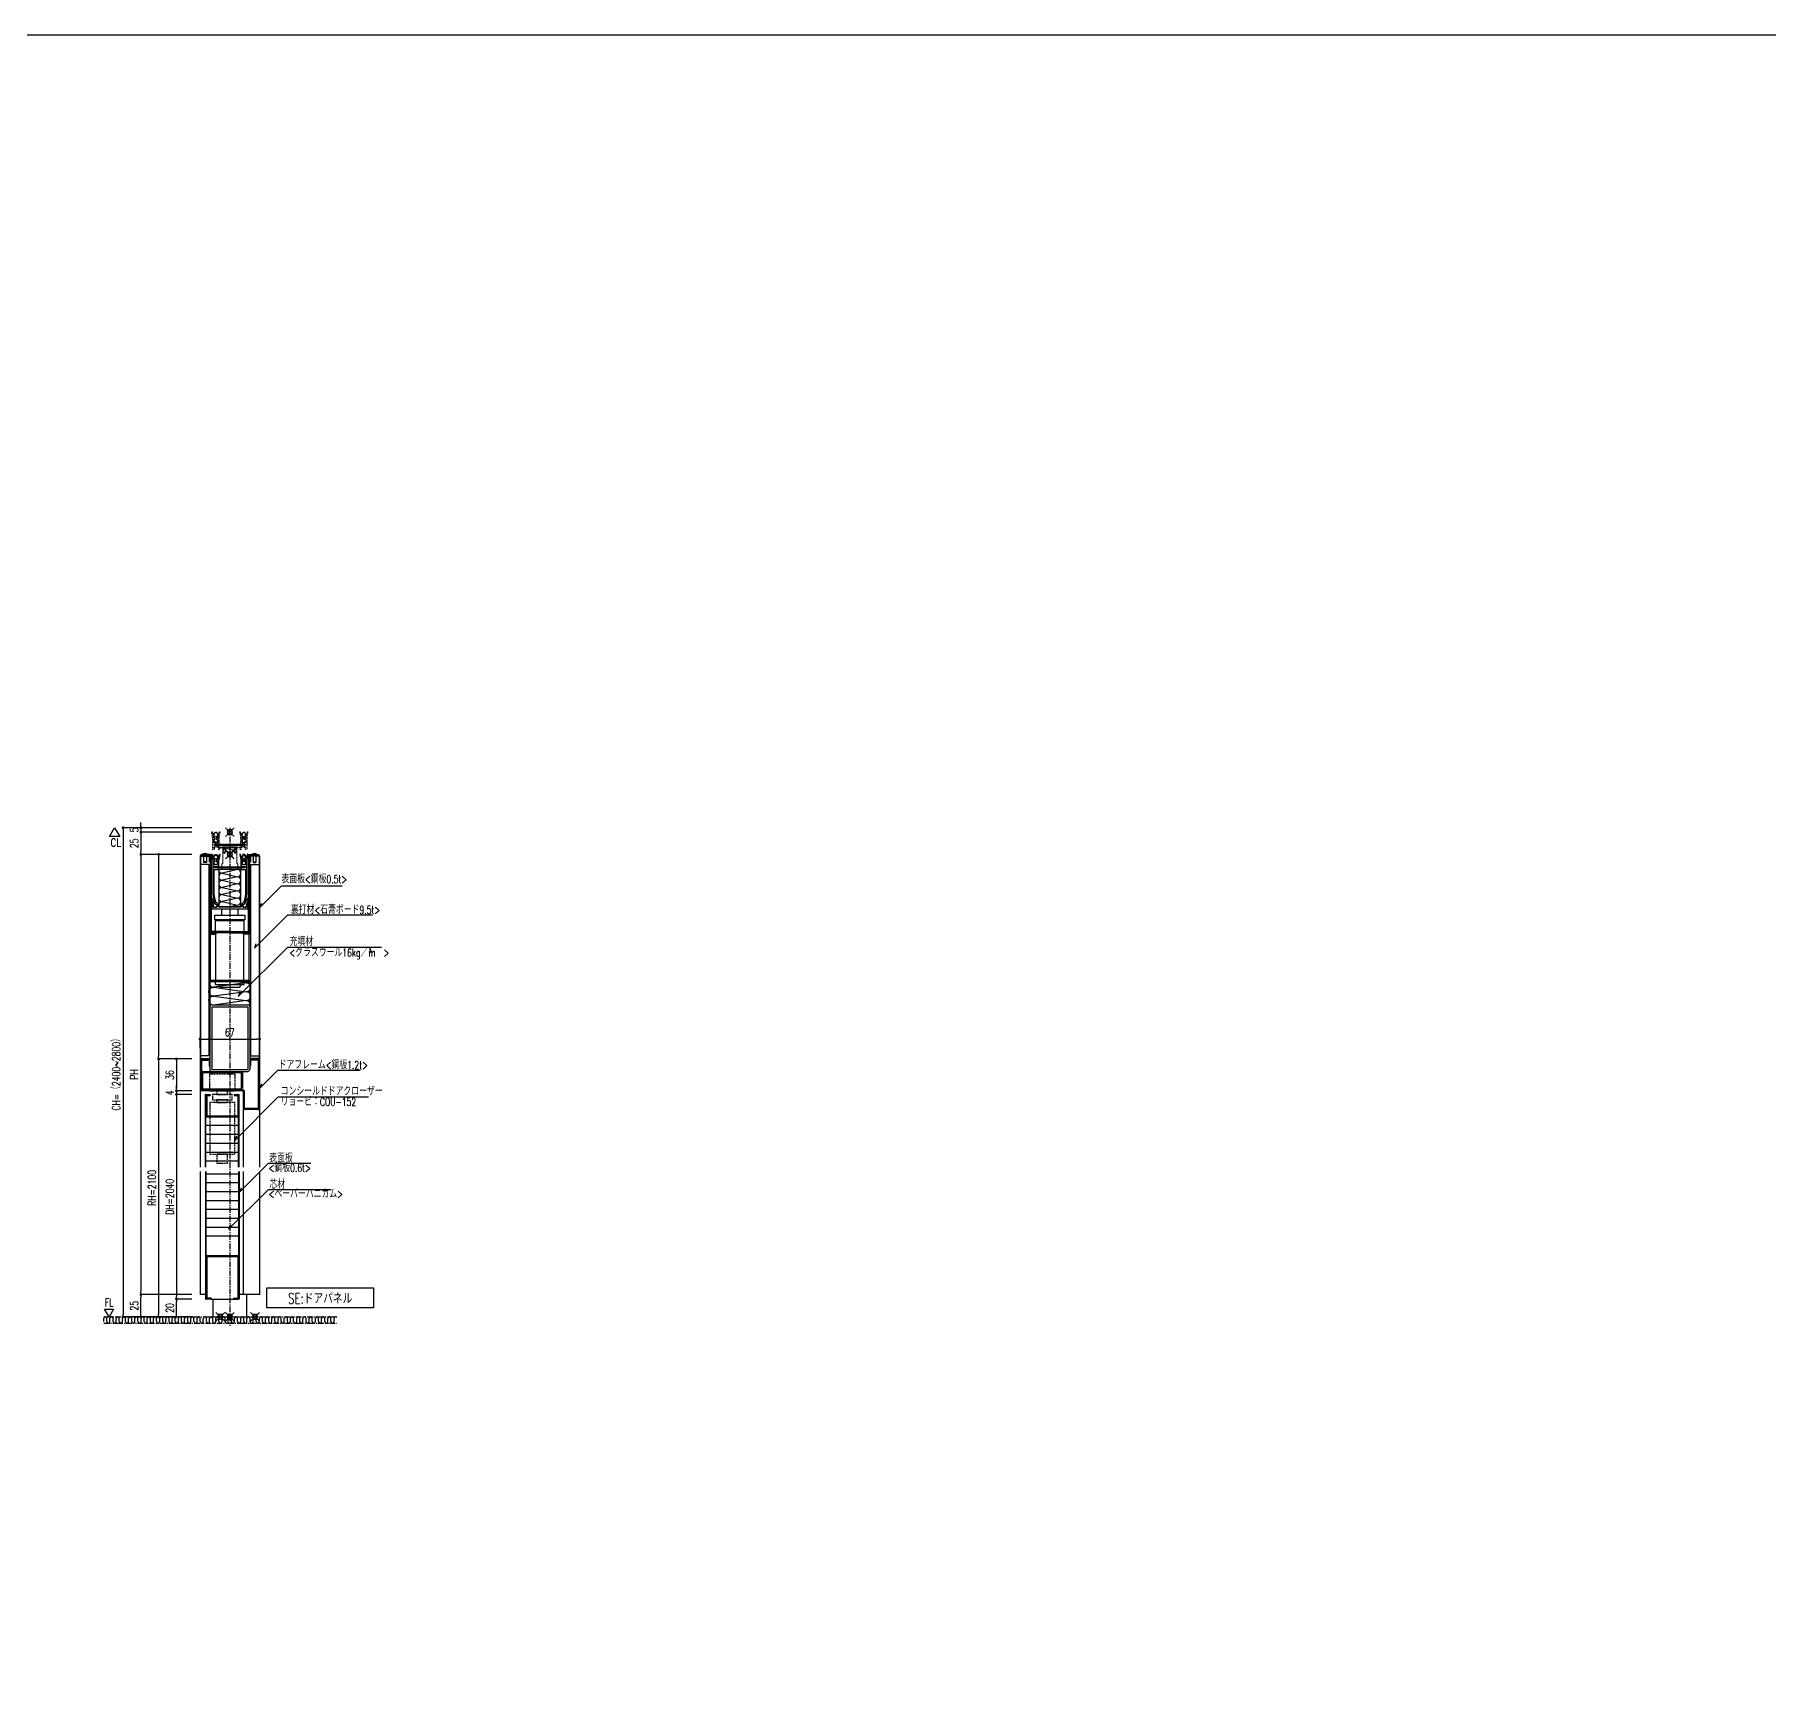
# Model space of a CAD drawing. Extents: x -275225 to 47266, y -41063 to 95295.
# Drawn here: x -214247 to -212297, y -17096 to -15252 of the extents above; entities that cross this region are included whole.
import ezdxf
from ezdxf.enums import TextEntityAlignment as Align

# ---------------------------------------------------------------- set-up
doc = ezdxf.new("R2010")
doc.units = 0
doc.header["$LTSCALE"] = 0.2
doc.header["$PDMODE"] = 99
doc.header["$PDSIZE"] = 5
for name, pattern in [('CENTER', [50.8, 31.75, -6.35, 6.35, -6.35]), ('HIDDEN', [9.525, 6.35, -3.175]), ('PHANTOM', [63.5, 31.75, -6.35, 6.35, -6.35, 6.35, -6.35])]:
    doc.linetypes.add(name, pattern=pattern)
for name, color, linetype in [('_P16_製品寸法', 9, 'Continuous'), ('_P18_製品寸法', 9, 'Continuous'), ('_別途', 6, 'PHANTOM'), ('_基準', 1, 'CENTER'), ('_文字', 3, 'Continuous'), ('_製品', 4, 'Continuous'), ('_製品寸法', 9, 'Continuous')]:
    doc.layers.add(name, color=color, linetype=linetype)
doc.layers.add('_ポイント', color=1, linetype='Continuous', plot=False)
doc.styles.add('OKAMURA', font='SIMPLEX.shx', dxfattribs={"width": 0.7, "bigfont": 'BIGFONT.shx'})
doc.dimstyles.new('OKAMURA-003', dxfattribs={"dimscale": 3, "dimtxt": 3, "dimasz": 1, "dimexe": 0, "dimexo": 3, "dimgap": 1, "dimtad": 1, "dimdec": 3, "dimdsep": 46, "dimtxsty": 'OKAMURA', "dimblk1": 'DOT', "dimblk2": 'DOT', "dimsah": 1, "dimcen": 0, "dimclrd": 9, "dimclre": 9, "dimclrt": 3, "dimadec": 0, "dimazin": 0, "dimtfac": 1, "dimtdec": 3, "dimtix": 1, "dimtmove": 2, "dimatfit": 3, "dimldrblk": 'NONE', "dimfxl": 0, "dimtolj": 1, "dimarcsym": 0})

# ---------------------------------------------------------------- blocks, each defined once
blk = doc.blocks.new('コンシールドＤＣ')
at = {"layer": '_製品', "color": 0, "linetype": 'ByBlock'}
for points in [[(-23, 0), (6, 0), (6, 19), (-23, 19)], [(-14.5, -4), (-2.5, -4), (-2.5, 0), (-14.5, 0)], [(-22.5, -71.2), (5.5, -71.2), (5.5, -13), (-22.5, -13)], [(-19.5, -10), (2.5, -10), (2.5, -4), (-19.5, -4)], [(-14.5, -13), (-2.5, -13), (-2.5, -10), (-14.5, -10)], [(-14.5, -81.2), (-2.5, -81.2), (-2.5, -71.2), (-14.5, -71.2)]]:
    blk.add_lwpolyline(points, close=True, dxfattribs=at)
blk = doc.blocks.new('A$C444338B9')
at = {"linetype": 'ByBlock'}
h = blk.add_hatch(dxfattribs=at)
h.set_pattern_fill('ANSI31', color=0, scale=0.1, style=0)
h.set_pattern_definition([(45, (-2932.2042, -2199.09873), (-0.224506403, 0.224506403), [])])
h.paths.add_polyline_path([(38.5, 47.2), (5.5, 47.2), (5.5, 46), (38.5, 46)])
at = {"color": 0, "linetype": 'ByBlock'}
for p, q in [((5.5, 47.2), (38.5, 47.2)), ((5.5, 47.2), (5.5, 46)), ((38.5, 46), (5.5, 46)), ((38.5, 47.2), (38.5, 46))]:
    blk.add_line(p, q, dxfattribs=at)
for points in [[(9.8, 55.1), (7.2, 55.1), (7.2, 52.8), (8.3, 52.8), (8.3, 49.8), (4.3, 49.8), (4.3, 52.8), (5.3, 52.8), (5.3, 55.1), (2.8, 55.1), (1.7, 61, -1.028191), (2.2, 61.2), (3.7, 56.8), (4, 56.8), (4, 58.8, -1), (8.5, 58.8), (8.5, 56.8), (8.9, 56.8), (10.4, 61.2, -1.028191), (10.9, 61), (9.8, 55.1)], [(34.3, 55.1), (36.9, 55.1), (36.9, 52.8), (35.8, 52.8), (35.8, 49.8), (39.8, 49.8), (39.8, 52.8), (38.8, 52.8), (38.8, 55.1), (41.3, 55.1), (42.4, 61, 1.028191), (41.9, 61.2), (40.4, 56.8), (40.1, 56.8), (40.1, 58.8, 1), (35.6, 58.8), (35.6, 56.8), (35.2, 56.8), (33.7, 61.2, 1.028191), (33.2, 61), (34.3, 55.1)], [(38.8, 5.7), (43, 13, -1), (44.1, 12.5), (40.6, 4.8, 0.228903), (40.6, 4.4, -3.021122), (38.5, 5.5, 0.228787), (38.8, 5.7)]]:
    blk.add_lwpolyline(points, format="xyb", dxfattribs=at)
for points in [[(8, 56.3), (4.5, 56.3), (4.5, 58.8, -1), (8, 58.8)], [(39.6, 56.3), (39.6, 58.8, 1), (36.1, 58.8), (36.1, 56.3)], [(39.6, 49.4), (36, 49.4, -0.414214), (35.7, 49.7), (35.7, 52.8, -0.414214), (36, 53.1), (36.4, 53.1, 0.414214), (36.7, 53.4), (36.7, 54.7, 0.414214), (36.4, 55), (34.6, 55, 0.414214), (34.3, 54.7), (34.3, 47.8, 0.414214), (34.6, 47.5), (38.9, 47.5, -0.414214), (39.4, 47), (39.4, 46.3, -0.414214), (39.1, 46), (35.1, 46, 0.414214), (34.8, 45.7), (34.8, 44.4, 0.414214), (35.1, 44.1), (39.3, 44.1, -0.414214), (39.8, 43.6), (39.8, 17.2), (39.3, 13.9), (37.7, 7.3, 0.324802), (35.3, 4), (35.3, 2.3, -0.414214), (35, 2), (22, 2), (9.1, 2, -0.414221), (8.8, 2.3), (8.8, 4, 0.324803), (6.4, 7.3), (4.8, 13.9), (4.3, 17.2), (4.3, 43.6, -0.414142), (4.8, 44.1), (9, 44.1, 0.414214), (9.3, 44.4), (9.3, 45.7, 0.414214), (9, 46), (5, 46, -0.414214), (4.7, 46.3), (4.7, 47, -0.414214), (5.2, 47.5), (9.5, 47.5, 0.414197), (9.8, 47.8), (9.8, 54.7, 0.414214), (9.5, 55), (7.7, 55, 0.414214), (7.4, 54.7), (7.4, 53.4, 0.414214), (7.7, 53.1), (8.1, 53.1, -0.414214), (8.4, 52.8), (8.4, 49.7, -0.414214), (8.1, 49.4), (4.5, 49.4, -0.414214), (4.2, 49.7), (4.2, 52.8, -0.414214), (4.5, 53.1), (4.9, 53.1, 0.414214), (5.2, 53.4), (5.2, 54.7, 0.414214), (4.9, 55), (3.1, 55, 0.414214), (2.8, 54.7), (2.8, 16.9), (3.3, 13.7), (5, 6.5), (5.3, 6, -0.411152), (7.3, 4), (7.3, 2.5, -0.414214), (6.3, 1.5), (4.3, 1.5, -0.414214), (3.3, 2.5), (3.3, 4.5, 1), (1.8, 4.5), (1.8, 0.3, 0.414221), (2.1, 0), (22, 0), (42, 0, 0.414214), (42.3, 0.3), (42.3, 4.5, 1), (40.8, 4.5), (40.8, 2.5, -0.414214), (39.8, 1.5), (37.8, 1.5, -0.414214), (36.8, 2.5), (36.8, 4, -0.411152), (38.8, 6), (39.1, 6.5), (40.8, 13.7), (41.3, 16.9), (41.3, 54.7, 0.414214), (41, 55), (39.2, 55, 0.414214), (38.9, 54.7), (38.9, 53.4, 0.414214), (39.2, 53.1), (39.6, 53.1, -0.414214), (39.9, 52.8), (39.9, 49.7, -0.414214)], [(5.6, 5.5, -3.021134), (3.5, 4.4, 0.228914), (3.5, 4.8), (0, 12.5, -1), (1.1, 13), (5.3, 5.7, 0.228744)]]:
    blk.add_lwpolyline(points, format="xyb", close=True, dxfattribs=at)
for points in [[(5.3, 55.1), (5.3, 52.8)], [(38.8, 55.1), (38.8, 52.8)]]:
    blk.add_lwpolyline(points, dxfattribs=at)
at = {"layer": '_製品', "color": 6, "linetype": 'ByBlock'}
for p, q in [((30.5, 44), (13.5, 40)), ((13.5, 40), (30.5, 36)), ((30.5, 36), (13.5, 32)), ((13.5, 32), (30.5, 28)), ((30.5, 28), (13.5, 24)), ((13.5, 24), (30.5, 20)), ((30.5, 20), (13.5, 16)), ((13.5, 16), (30.5, 12)), ((30.5, 12), (13.5, 8)), ((13.5, 8), (30.5, 4)), ((30.5, 4), (22, 2))]:
    blk.add_line(p, q, dxfattribs=at)
at = {"layer": '_製品', "color": 0, "linetype": 'ByBlock'}
blk.add_lwpolyline([(9.5, 2), (34.5, 2), (34.5, 44), (9.5, 44)], close=True, dxfattribs=at)
at = {"layer": '_製品', "color": 6, "linetype": 'ByBlock'}
for centre, start, end in [((13.5, 44), 180, 270), ((13.5, 36), 90, 270), ((30.5, 40), 270, 90), ((13.5, 28), 90, 270), ((13.5, 20), 90, 270), ((30.5, 32), 270, 90), ((30.5, 24), 270, 90), ((30.5, 16), 270, 90), ((13.5, 12), 90, 270), ((13.5, 4), 90, 210), ((30.5, 8), 270, 90)]:
    blk.add_arc(centre, 4, start, end, dxfattribs=at)
blk = doc.blocks.new('P16FILE')
at = {"layer": '_製品', "linetype": 'HIDDEN'}
h = blk.add_hatch(dxfattribs=at)
h.set_pattern_fill('ANSI31', color=6, scale=0.1, angle=180, style=0)
h.set_pattern_definition([(225, (2954.2516, 2260.17284), (0.224506403, -0.224506403), [])])
h.paths.add_polyline_path([(-16.5, 13.8), (16.5, 13.8), (16.5, 15), (-16.5, 15)])
at = {"layer": '_製品', "color": 6, "linetype": 'HIDDEN'}
for p, q in [((-8.5, 17.1), (3.9, 20)), ((-16.5, 13.8), (-16.5, 15)), ((-16.5, 15), (16.5, 15)), ((16.5, 13.8), (-16.5, 13.8)), ((16.5, 13.8), (16.5, 15))]:
    blk.add_line(p, q, dxfattribs=at)
for points in [[(-19.2, 20), (-19.2, 6.4, 0.414214), (-18.9, 6.1), (-17.1, 6.1, 0.414214), (-16.8, 6.4), (-16.8, 7.7, 0.414214), (-17.1, 8), (-17.5, 8, -0.414214), (-17.8, 8.3), (-17.8, 11.4, -0.414214), (-17.5, 11.7), (-13.9, 11.7, -0.414214), (-13.6, 11.4), (-13.6, 8.3, -0.414214), (-13.9, 8), (-14.3, 8, 0.414214), (-14.6, 7.7), (-14.6, 6.4, 0.414214), (-14.3, 6.1), (-12.5, 6.1, 0.414214), (-12.2, 6.4), (-12.2, 13.2, 0.414214), (-12.5, 13.5), (-16.8, 13.5, -0.414214), (-17.3, 14), (-17.3, 14.7, -0.414214), (-17, 15), (-13, 15, 0.414214), (-12.7, 15.3), (-12.7, 16.6, 0.414214), (-13, 16.9), (-17.2, 16.9, -0.414214), (-17.7, 17.4), (-17.7, 20)], [(17.8, 20), (17.8, 17.4, -0.414142), (17.3, 16.9), (13.1, 16.9, 0.414214), (12.8, 16.6), (12.8, 15.3, 0.414214), (13.1, 15), (17.1, 15, -0.414214), (17.4, 14.7), (17.4, 14, -0.414214), (16.9, 13.5), (12.6, 13.5, 0.414197), (12.3, 13.2), (12.3, 6.4, 0.414214), (12.6, 6.1), (14.4, 6.1, 0.414214), (14.7, 6.4), (14.7, 7.7, 0.414214), (14.4, 8), (14, 8, -0.414214), (13.7, 8.3), (13.7, 11.4, -0.414214), (14, 11.7), (17.6, 11.7, -0.414214), (17.9, 11.4), (17.9, 8.3, -0.414214), (17.6, 8), (17.2, 8, 0.414214), (16.9, 7.7), (16.9, 6.4, 0.414214), (17.2, 6.1), (19, 6.1, 0.414214), (19.3, 6.4), (19.3, 20)], [(-12.3, 6), (-14.8, 6), (-14.8, 8.3), (-13.8, 8.3), (-13.8, 11.3), (-17.8, 11.3), (-17.8, 8.3), (-16.7, 8.3), (-16.7, 6), (-19.3, 6), (-20.3, 0, 1.028191), (-19.8, -0.1), (-18.3, 4.3), (-18, 4.3), (-18, 2.2, 1), (-13.5, 2.2), (-13.5, 4.3), (-13.2, 4.3), (-11.7, -0.1, 1.028191), (-11.2, 0), (-12.3, 6)], [(12.3, 6), (14.8, 6), (14.8, 8.3), (13.8, 8.3), (13.8, 11.3), (17.8, 11.3), (17.8, 8.3), (16.7, 8.3), (16.7, 6), (19.3, 6), (20.3, 0, -1.028191), (19.8, -0.1), (18.3, 4.3), (18, 4.3), (18, 2.2, -1), (13.5, 2.2), (13.5, 4.3), (13.2, 4.3), (11.7, -0.1, -1.028191), (11.2, 0), (12.3, 6)]]:
    blk.add_lwpolyline(points, format="xyb", dxfattribs=at)
for points in [[(-12.5, 20), (-12.5, 17.1), (12.5, 17.1), (12.5, 20)], [(-16.7, 6), (-16.7, 8.3)], [(16.7, 6), (16.7, 8.3)]]:
    blk.add_lwpolyline(points, dxfattribs=at)
for points in [[(-17.5, 4.8), (-17.5, 2.2, 1), (-14, 2.2), (-14, 4.8)], [(14, 4.8), (17.5, 4.8), (17.5, 2.2, -1), (14, 2.2)]]:
    blk.add_lwpolyline(points, format="xyb", close=True, dxfattribs=at)
for centre, start, end in [((-8.5, 21.1), 195.5758, 270), ((8.5, 17.1), 0, 47.0113)]:
    blk.add_arc(centre, 4, start, end, dxfattribs=at)
for p in [(0, 25), (0, 0), (0, 0)]:
    blk.add_point(p, dxfattribs=at)
blk = doc.blocks.new('SE_0.5')
at = {"color": 0, "linetype": 'ByBlock', "lineweight": 15}
for p, q in [((-8, 528), (8, 528)), ((-8, 510), (-8, 528)), ((8, 510), (8, 528)), ((-9, 509), (-8, 510)), ((-9, 506.2), (-9, 509)), ((8, 510), (9, 509)), ((9, 509), (9, 506.2)), ((-9, 502.9), (-9, 505)), ((9, 505), (9, 502.9))]:
    blk.add_line(p, q, dxfattribs=at)
at = {"color": 0, "linetype": 'ByBlock'}
for p, q in [((-33.5, 518.2), (-33.5, 290.6)), ((-23.1, 518.8), (-32.9, 518.8)), ((-32.9, 518.2), (-32.9, 290.6)), ((-32.9, 518.2), (-23.1, 518.2)), ((-23.4, 508.8), (-32.9, 508.8)), ((-22, 520), (-32.3, 520)), ((-32.3, 520), (-32.3, 518.8)), ((-32.3, 518.8), (-22, 518.8)), ((-29.4, 520), (-29.4, 511)), ((-26.2, 511.5), (-29.4, 511.5)), ((-26.2, 511), (-29.4, 511)), ((-26.2, 520), (-26.2, 511)), ((-23.4, 508.8), (-23.4, 293.6)), ((-23.1, 518.2), (-23.1, 511.8)), ((-22.5, 511.8), (-23.1, 511.8)), ((-22.5, 511.8), (-22.5, 518.2)), ((-22, 518.8), (-22, 433.2)), ((-20.8, 518.8), (-20.8, 433.2)), ((20.8, 518.8), (20.8, 433.2)), ((22, 520), (32.3, 520)), ((22, 518.8), (22, 433.2)), ((32.3, 518.8), (22, 518.8)), ((22.5, 511.8), (22.5, 518.2)), ((22.5, 511.8), (23.1, 511.8)), ((23.1, 518.8), (32.9, 518.8)), ((23.1, 518.2), (23.1, 511.8)), ((32.9, 518.2), (23.1, 518.2)), ((23.4, 508.8), (23.4, 293.6)), ((23.4, 508.8), (32.9, 508.8)), ((26.2, 520), (26.2, 511)), ((26.2, 511.5), (29.4, 511.5)), ((26.2, 511), (29.4, 511)), ((29.4, 520), (29.4, 511)), ((32.3, 520), (32.3, 518.8)), ((32.9, 518.2), (32.9, 290.6)), ((33.5, 518.2), (33.5, 290.6)), ((-9, 451.6), (-9, 458.9)), ((9, 458.9), (9, 451.6)), ((-23.5, 430.4), (-23.5, 378.6)), ((-21.9, 432), (-15.5, 432)), ((-21.9, 430.4), (-21.9, 378.6)), ((-21.9, 430.4), (-15.5, 430.4)), ((0, 433.2), (-20.8, 433.2)), ((0, 432), (-20.8, 432)), ((-19.8, 433.2), (-19.8, 432)), ((-16.2, 433.2), (-16.2, 432)), ((-15.5, 430.4), (-15.5, 432)), ((-14.8, 446.6), (-14.8, 445.6)), ((-1.9, 446.6), (-1.9, 445.6)), ((0, 433.2), (20.8, 433.2)), ((0, 432), (20.8, 432)), ((1.9, 446.6), (1.9, 445.6)), ((14.7, 446.6), (14.7, 445.6)), ((21.9, 432), (15.5, 432)), ((15.5, 430.4), (15.5, 432)), ((21.9, 430.4), (15.5, 430.4)), ((16.2, 433.2), (16.2, 432)), ((19.8, 433.2), (19.8, 432)), ((21.9, 378.6), (21.9, 430.4)), ((23.5, 378.6), (23.5, 430.4)), ((22.5, 377), (-22.5, 377)), ((-22.5, 377), (-22.5, 278.3)), ((-21.9, 378.6), (21.9, 378.6)), ((-21.9, 377), (21.9, 377)), ((-16, 377), (16, 377)), ((-16, 373.8), (-16, 377)), ((-16, 373.8), (16, 373.8)), ((-9.3, 370.6), (9.3, 370.6)), ((16, 373.8), (16, 377)), ((22.5, 377), (22.5, 278.3)), ((-20.2, 351), (20.2, 351)), ((-22.5, 348.7), (-22.5, 278.3)), ((-20.2, 348.7), (20.2, 348.7)), ((-20.2, 348.7), (-20.2, 278.3)), ((20.2, 348.7), (20.2, 278.3)), ((22.5, 348.7), (22.5, 278.3)), ((-23.4, 293.6), (-32.9, 293.6)), ((23.4, 293.6), (32.9, 293.6)), ((-33.5, 290), (-33.5, 168.5)), ((-23.7, 290), (-33.5, 290)), ((-33, 288.8), (-33, 255.2)), ((-32.9, 290.6), (-23.1, 290.6)), ((-23.1, 290), (-32.9, 290)), ((-31.8, 290), (-24.5, 290)), ((-31.8, 288.8), (-24.5, 288.8)), ((-31.8, 288.8), (-31.8, 255.2)), ((-31.8, 274.8), (-31.8, 257)), ((-30.6, 276), (13.2, 276)), ((-30.6, 274.8), (13.2, 274.8)), ((-30.6, 274.8), (-30.6, 257)), ((-24.5, 288.8), (-24.5, 290)), ((-23.1, 290), (-23.1, 282)), ((-23.1, 282), (-22.5, 282)), ((-22.5, 290), (-22.5, 282)), ((-20.2, 278.3), (20.2, 278.3)), ((-20.2, 276), (20.2, 276)), ((13.2, 274.8), (13.2, 257)), ((14.4, 274.8), (14.4, 257)), ((22.5, 290), (22.5, 282)), ((23.1, 282), (22.5, 282)), ((32.9, 290.6), (23.1, 290.6)), ((23.1, 290), (32.9, 290)), ((23.1, 290), (23.1, 282)), ((23.7, 290), (33.5, 290)), ((31.8, 290), (24.5, 290)), ((24.5, 288.8), (24.5, 290)), ((31.8, 288.8), (24.5, 288.8)), ((31.8, 288.8), (31.8, 234.2)), ((33, 234.2), (33, 288.8)), ((33.5, 290), (33.5, 168.5)), ((-31.8, 257), (-30.6, 257)), ((-31.8, 255.2), (15, 255.2)), ((15, 254), (-31.8, 254)), ((13.2, 257), (14.4, 257)), ((14, 254), (14, 255.2)), ((15, 254), (15, 234.2)), ((16.2, 254), (16.2, 234.2)), ((-27.5, 250), (-26.9, 250)), ((-27.5, 168.5), (-27.5, 250)), ((-26.9, 168.5), (-26.9, 250)), ((-25.9, 250), (-22, 250)), ((-25.9, 249), (-25.9, 226)), ((-25.9, 249), (-22, 249)), ((-22, 250), (-22, 249)), ((5, 250), (8.9, 250)), ((5, 250), (5, 249)), ((5, 249), (8.9, 249)), ((8.9, 249), (8.9, 226)), ((9.9, 250), (10.5, 250)), ((9.9, 168.5), (9.9, 250)), ((10.5, 168.5), (10.5, 250)), ((15, 252.2), (15, 168.5)), ((15, 252.2), (15, 168.5)), ((31.8, 234.2), (16.2, 234.2)), ((-25.9, 226), (8.9, 226)), ((-25.9, 225), (8.9, 225)), ((31.8, 233), (16.2, 233)), ((-33.5, 163.5), (-33.5, 25)), ((-27.5, 163.5), (-27.5, 20)), ((-26.9, 163.5), (-26.9, 20)), ((9.9, 163.5), (9.9, 20)), ((10.5, 163.5), (10.5, 20)), ((15, 163.5), (15, 25)), ((33.5, 163.5), (33.5, 25)), ((-26.9, 68), (-26.9, 21)), ((-25.9, 69), (8.9, 69)), ((-25.9, 68), (-25.9, 21)), ((-25.9, 68), (8.9, 68)), ((8.9, 68), (8.9, 21)), ((9.9, 68), (9.9, 21)), ((-27.5, 25), (-33.5, 25)), ((-27.5, 20), (-26.9, 20)), ((-21.1, 21), (-25.9, 21)), ((-21.1, 20), (-25.9, 20)), ((-21.1, 21), (-21.1, 20)), ((-19.2, 20), (-19.2, 0)), ((4.1, 21), (4.1, 20)), ((4.1, 21), (8.9, 21)), ((4.1, 20), (8.9, 20)), ((10.5, 20), (9.9, 20)), ((33.5, 25), (10.5, 25)), ((19.2, 0), (19.2, 25)), ((-19.2, 0), (19.2, 0))]:
    blk.add_line(p, q, dxfattribs=at)
at = {"color": 6, "linetype": 'ByBlock', "ltscale": 0.5}
for p, q in [((18.5, 375.6), (-18.5, 370.6)), ((8.2, 377), (18.5, 375.6)), ((9.9, 215), (-26.9, 215)), ((9.9, 205), (-26.9, 205)), ((9.9, 195), (-26.9, 195)), ((9.9, 185), (-26.9, 185)), ((9.9, 175), (-26.9, 175)), ((9.9, 160.6), (-26.9, 160.6)), ((9.9, 150.6), (-26.9, 150.6)), ((9.9, 140.6), (-26.9, 140.6)), ((9.9, 130.6), (-26.9, 130.6)), ((9.9, 120.6), (-26.9, 120.6)), ((9.9, 110.6), (-26.9, 110.6)), ((9.9, 100.6), (-26.9, 100.6)), ((9.9, 90.6), (-26.9, 90.6)), ((-21.1, 20), (4.1, 20))]:
    blk.add_line(p, q, dxfattribs=at)
at = {"color": 0, "linetype": 'ByBlock'}
blk.add_lwpolyline([(-17, 451.6), (17, 451.6), (17, 446.6), (-17, 446.6)], close=True, dxfattribs=at)
for points in [[(-15.9, 433.6), (-15.9, 445.6), (15.9, 445.6), (15.9, 433.6)], [(-15.9, 430.4), (-15.9, 378.6), (15.9, 378.6), (15.9, 430.4)], [(-30.6, 276), (-30.6, 255.2), (13.2, 255.2), (13.2, 276)], [(-30.6, 256.4), (13.2, 256.4)]]:
    blk.add_lwpolyline(points, dxfattribs=at)
at = {"color": 6, "linetype": 'ByBlock', "ltscale": 0.5}
for points in [[(18.5, 355.6), (18.5, 355.6, 0.414214), (23.5, 360.6), (23.5, 360.6, 0.414214), (18.5, 365.6), (18.5, 365.6), (-18.5, 360.6), (-18.5, 360.6, -0.414214), (-23.5, 365.6), (-23.5, 365.6, -0.414214), (-18.5, 370.6), (-18.5, 370.6), (18.5, 365.6)], [(-20.4, 351, -0.303711), (-23.5, 355.6), (-23.5, 355.6, -0.414214), (-18.5, 360.6), (-18.5, 360.6), (18.5, 355.6)], [(23.5, 351, 0.391678), (18.5, 355.6), (18.5, 355.6), (-15.6, 351)]]:
    blk.add_lwpolyline(points, format="xyb", dxfattribs=at)
at = {"color": 0, "linetype": 'ByBlock'}
for centre, radius, start, end in [((-5.1, 524), 2.82, 117.4909, 242.5091), ((-6.9, 524), 2.56, 282.1728, 77.8272), ((6.9, 524), 2.56, 102.1728, 257.8272), ((5.1, 524), 2.82, 297.4909, 62.5091), ((-32.9, 518.2), 0.6, 90, 180), ((-27.8, 515.7), 5.31, 54.2426, 125.7574), ((-23.1, 518.2), 0.6, 0, 90), ((-22, 518.8), 1.2, 0, 90), ((-5.4, 524), 2.3, 116.0051, 243.9949), ((-6.9, 524), 2.13, 283.4244, 76.5755), ((6.9, 524), 2.13, 103.4245, 256.5756), ((5.4, 524), 2.3, 296.0051, 63.9949), ((22, 518.8), 1.2, 90, 180), ((23.1, 518.2), 0.6, 90, 180), ((27.8, 515.7), 5.31, 54.2426, 125.7574), ((32.9, 518.2), 0.6, 0, 90), ((-21.9, 430.4), 1.6, 90, 180), ((-20.8, 433.2), 1.2, 180, 270), ((20.8, 433.2), 1.2, 270, 0), ((21.9, 430.4), 1.6, 0, 90), ((-21.9, 378.6), 1.6, 180, 270), ((-9.3, 373.8), 3.2, 180, 270), ((9.3, 373.8), 3.2, 270, 0), ((21.9, 378.6), 1.6, 270, 0), ((-20.2, 348.7), 2.3, 90, 180), ((20.2, 348.7), 2.3, 0, 90), ((-32.9, 290.6), 0.6, 180, 270), ((-31.8, 288.8), 1.2, 90, 180), ((-30.6, 274.8), 1.2, 90, 180), ((-23.1, 290), 0.6, 0, 90), ((-20.2, 278.3), 2.3, 180, 270), ((13.2, 274.8), 1.2, 0, 90), ((20.2, 278.3), 2.3, 270, 0), ((23.1, 290), 0.6, 90, 180), ((31.8, 288.8), 1.2, 0, 90), ((32.9, 290.6), 0.6, 270, 0), ((-31.8, 255.2), 1.2, 180, 270), ((15, 254), 1.2, 0, 90), ((-25.9, 249), 1, 90, 180.003), ((8.9, 249), 1, 0, 89.997), ((16.2, 234.2), 1.2, 180, 270), ((31.8, 234.2), 1.2, 270, 0), ((-25.9, 226), 1, 180, 270.003), ((8.9, 226), 1, 270, 359.997), ((-25.9, 68), 1, 90, 180), ((8.9, 68), 1, 360, 90), ((-25.9, 21), 1, 180, 270), ((8.9, 21), 1, 270, 0)]:
    blk.add_arc(centre, radius, start, end, dxfattribs=at)
at = {"color": 6, "linetype": 'ByBlock', "ltscale": 0.5}
for centre, start, end in [((-18.5, 375.6), 180, 270), ((18.5, 380.6), 270, 313.93), ((18.5, 370.6), 0, 90), ((18.5, 370.6), 270, 0)]:
    blk.add_arc(centre, 5, start, end, dxfattribs=at)
at = {"layer": '_ポイント'}
for p in [(0, 520), (0, 0)]:
    blk.add_point(p, dxfattribs=at)
at = {"color": 0, "linetype": 'ByBlock'}
blk.add_blockref('A$C444338B9', (-22, 458.9), dxfattribs=at)
at = {"color": 2, "linetype": 'HIDDEN'}
blk.add_blockref('コンシールドＤＣ', (0, 254), dxfattribs=at)
at = {"layer": '_製品', "xscale": -1, "rotation": 180}
blk.add_blockref('P16FILE', (0, 545), dxfattribs=at)
blk = doc.blocks.new('_DOT')
at = {"color": 0, "linetype": 'ByBlock'}
blk.add_line((-0.5, 0), (-1, 0), dxfattribs=at)
at = {"color": 0, "linetype": 'ByBlock', "const_width": 0.5}
blk.add_lwpolyline([(-0.25, 0, 1), (0.25, 0, 1)], format="xyb", close=True, dxfattribs=at)
blk = doc.blocks.new('*D1003')
at = {"layer": '_製品寸法', "color": 9, "lineweight": -2, "transparency": 16777216}
for p, q in [((-33.5, 302.1), (-33.5, 312.4)), ((-30.5, 312.4), (30.5, 312.4)), ((33.5, 321), (33.5, 312.4))]:
    blk.add_line(p, q, dxfattribs=at)
at = {"layer": 'Defpoints', "color": 0, "transparency": 16777216}
for p in [(33.5, 312.4), (33.5, 312), (-33.5, 293.1)]:
    blk.add_point(p, dxfattribs=at)
at = {"layer": '_製品寸法', "color": 9, "lineweight": -2, "transparency": 16777216, "xscale": 3, "yscale": 3, "zscale": 3, "rotation": 180}
blk.add_blockref('_DOT', (-33.5, 312.4), dxfattribs=at)
at = {"layer": '_製品寸法', "color": 9, "lineweight": -2, "transparency": 16777216, "xscale": 3, "yscale": 3, "zscale": 3}
blk.add_blockref('_DOT', (33.5, 312.4), dxfattribs=at)
at = {"layer": '_製品寸法', "color": 3, "transparency": 16777216, "insert": (0, 319.9), "char_height": 9, "attachment_point": 5, "style": 'OKAMURA'}
blk.add_mtext('\\A1;67', dxfattribs=at)
blk = doc.blocks.new('_None')
blk = doc.blocks.new('*D1004')
at = {"layer": '_製品寸法', "color": 9, "lineweight": -2, "transparency": 16777216}
for p, q in [((-42.5, 250), (-60, 250)), ((-60, 247), (-60, 23)), ((-42.5, 20), (-60, 20))]:
    blk.add_line(p, q, dxfattribs=at)
at = {"layer": 'Defpoints', "color": 0, "transparency": 16777216}
for p in [(-33.5, 250), (-60, 20), (-33.5, 20)]:
    blk.add_point(p, dxfattribs=at)
at = {"layer": '_製品寸法', "color": 9, "lineweight": -2, "transparency": 16777216, "xscale": 3, "yscale": 3, "zscale": 3}
for p, rotation in [((-60, 250), 90), ((-60, 20), 270)]:
    blk.add_blockref('_DOT', p, dxfattribs=dict(at, rotation=rotation))
at = {"layer": '_製品寸法', "color": 3, "transparency": 16777216, "insert": (-67.5, 135), "char_height": 9, "attachment_point": 5, "rotation": 90, "style": 'OKAMURA'}
blk.add_mtext('\\A1;DH=2040', dxfattribs=at)
blk = doc.blocks.new('*D1005')
at = {"layer": '_製品寸法', "color": 9, "lineweight": -2, "transparency": 16777216}
for p, q in [((-42.5, 290), (-60, 290)), ((-60, 287), (-60, 257)), ((-42.5, 254), (-60, 254))]:
    blk.add_line(p, q, dxfattribs=at)
at = {"layer": 'Defpoints', "color": 0, "transparency": 16777216}
for p in [(-33.5, 290), (-60, 254), (-33.5, 254)]:
    blk.add_point(p, dxfattribs=at)
at = {"layer": '_製品寸法', "color": 9, "lineweight": -2, "transparency": 16777216, "xscale": 3, "yscale": 3, "zscale": 3}
for p, rotation in [((-60, 290), 90), ((-60, 254), 270)]:
    blk.add_blockref('_DOT', p, dxfattribs=dict(at, rotation=rotation))
at = {"layer": '_製品寸法', "color": 3, "transparency": 16777216, "insert": (-67.5, 272), "char_height": 9, "attachment_point": 5, "rotation": 90, "style": 'OKAMURA'}
blk.add_mtext('\\A1;36', dxfattribs=at)
blk = doc.blocks.new('*D1006')
at = {"layer": '_製品寸法', "color": 9, "lineweight": -2, "transparency": 16777216}
for p, q in [((-60, 257), (-60, 260)), ((-42.5, 254), (-60, 254)), ((-60, 254), (-60, 250)), ((-42.5, 250), (-60, 250)), ((-60, 247), (-60, 244))]:
    blk.add_line(p, q, dxfattribs=at)
at = {"layer": 'Defpoints', "color": 0, "transparency": 16777216}
for p in [(-33.5, 254), (-60, 250), (-33.5, 250)]:
    blk.add_point(p, dxfattribs=at)
at = {"layer": '_製品寸法', "color": 9, "lineweight": -2, "transparency": 16777216, "xscale": 3, "yscale": 3, "zscale": 3}
for p, rotation in [((-60, 254), 270), ((-60, 250), 90)]:
    blk.add_blockref('_DOT', p, dxfattribs=dict(at, rotation=rotation))
at = {"layer": '_製品寸法', "color": 3, "transparency": 16777216, "insert": (-67.5, 252), "char_height": 9, "attachment_point": 5, "rotation": 90, "style": 'OKAMURA'}
blk.add_mtext('\\A1;4', dxfattribs=at)
blk = doc.blocks.new('*D1007')
at = {"layer": '_製品寸法', "color": 9, "lineweight": -2, "transparency": 16777216}
for p, q in [((-42.5, 290), (-80, 290)), ((-80, 287), (-80, 3)), ((-42.5, 0), (-80, 0))]:
    blk.add_line(p, q, dxfattribs=at)
at = {"layer": 'Defpoints', "color": 0, "transparency": 16777216}
for p in [(-33.5, 290), (-80, 0), (-33.5, 0)]:
    blk.add_point(p, dxfattribs=at)
at = {"layer": '_製品寸法', "color": 9, "lineweight": -2, "transparency": 16777216, "xscale": 3, "yscale": 3, "zscale": 3}
for p, rotation in [((-80, 290), 90), ((-80, 0), 270)]:
    blk.add_blockref('_DOT', p, dxfattribs=dict(at, rotation=rotation))
at = {"layer": '_製品寸法', "color": 3, "transparency": 16777216, "insert": (-87.5, 145), "char_height": 9, "attachment_point": 5, "rotation": 90, "style": 'OKAMURA'}
blk.add_mtext('\\A1;RH=2100', dxfattribs=at)
blk = doc.blocks.new('*D1008')
at = {"layer": '_製品寸法', "color": 9, "lineweight": -2, "transparency": 16777216}
for p, q in [((-42.5, 545), (-100, 545)), ((-100, 542), (-100, 523)), ((-42.5, 520), (-100, 520))]:
    blk.add_line(p, q, dxfattribs=at)
at = {"layer": 'Defpoints', "color": 0, "transparency": 16777216}
for p in [(-33.5, 545), (-100, 520), (-33.5, 520)]:
    blk.add_point(p, dxfattribs=at)
at = {"layer": '_製品寸法', "color": 9, "lineweight": -2, "transparency": 16777216, "xscale": 3, "yscale": 3, "zscale": 3}
for p, rotation in [((-100, 545), 90), ((-100, 520), 270)]:
    blk.add_blockref('_DOT', p, dxfattribs=dict(at, rotation=rotation))
at = {"layer": '_製品寸法', "color": 3, "transparency": 16777216, "insert": (-107.5, 532.5), "char_height": 9, "attachment_point": 5, "rotation": 90, "style": 'OKAMURA'}
blk.add_mtext('\\A1;25', dxfattribs=at)
blk = doc.blocks.new('*D1009')
at = {"layer": '_製品寸法', "color": 9, "lineweight": -2, "transparency": 16777216}
for p, q in [((-42.5, 520), (-100, 520)), ((-100, 517), (-100, 28)), ((-42.5, 25), (-100, 25))]:
    blk.add_line(p, q, dxfattribs=at)
at = {"layer": 'Defpoints', "color": 0, "transparency": 16777216}
for p in [(-33.5, 520), (-100, 25), (-33.5, 25)]:
    blk.add_point(p, dxfattribs=at)
at = {"layer": '_製品寸法', "color": 9, "lineweight": -2, "transparency": 16777216, "xscale": 3, "yscale": 3, "zscale": 3}
for p, rotation in [((-100, 520), 90), ((-100, 25), 270)]:
    blk.add_blockref('_DOT', p, dxfattribs=dict(at, rotation=rotation))
at = {"layer": '_製品寸法', "color": 3, "transparency": 16777216, "insert": (-107.5, 272.5), "char_height": 9, "attachment_point": 5, "rotation": 90, "style": 'OKAMURA'}
blk.add_mtext('\\A1;PH', dxfattribs=at)
blk = doc.blocks.new('*D1010')
at = {"layer": '_製品寸法', "color": 9, "lineweight": -2, "transparency": 16777216}
for p, q in [((-42.5, 550), (-120, 550)), ((-120, 547), (-120, 3)), ((-42.5, 0), (-120, 0))]:
    blk.add_line(p, q, dxfattribs=at)
at = {"layer": 'Defpoints', "color": 0, "transparency": 16777216}
for p in [(-33.5, 550), (-120, 0), (-33.5, 0)]:
    blk.add_point(p, dxfattribs=at)
at = {"layer": '_製品寸法', "color": 9, "lineweight": -2, "transparency": 16777216, "xscale": 3, "yscale": 3, "zscale": 3}
for p, rotation in [((-120, 550), 90), ((-120, 0), 270)]:
    blk.add_blockref('_DOT', p, dxfattribs=dict(at, rotation=rotation))
at = {"layer": '_製品寸法', "color": 3, "transparency": 16777216, "insert": (-127.5, 275), "char_height": 9, "attachment_point": 5, "rotation": 90, "style": 'OKAMURA'}
blk.add_mtext('\\A1;CH=（2400~2800）', dxfattribs=at)
blk = doc.blocks.new('*D1011')
at = {"layer": '_製品寸法', "color": 9, "lineweight": -2, "transparency": 16777216}
for p, q in [((-42.5, 520), (-80, 520)), ((-80, 517), (-80, 293)), ((-42.5, 290), (-80, 290))]:
    blk.add_line(p, q, dxfattribs=at)
at = {"layer": 'Defpoints', "color": 0, "transparency": 16777216}
for p in [(-33.5, 520), (-80, 290), (-33.5, 290)]:
    blk.add_point(p, dxfattribs=at)
at = {"layer": '_製品寸法', "color": 9, "lineweight": -2, "transparency": 16777216, "xscale": 3, "yscale": 3, "zscale": 3}
for p, rotation in [((-80, 520), 90), ((-80, 290), 270)]:
    blk.add_blockref('_DOT', p, dxfattribs=dict(at, rotation=rotation))
blk = doc.blocks.new('tham')
at = {"layer": '_P16_製品寸法'}
blk.add_point((0, 0), dxfattribs=at)
at = {"layer": '_ポイント'}
blk.add_point((39, 0), dxfattribs=at)
at = {"layer": '_別途'}
for p, q in [((-131, 0), (131, 0)), ((-131, -5.2), (-131, -1.8)), ((-131, -7), (131, -7)), ((-127.5, -5.2), (-127.5, -1.8)), ((-124, -5.2), (-124, -1.8)), ((-124, -5.2), (-124, -1.8)), ((-120.5, -5.2), (-120.5, -1.8)), ((-117, -5.2), (-117, -1.8)), ((-113.5, -5.2), (-113.5, -1.8)), ((-110, -5.2), (-110, -1.8)), ((-106.5, -5.2), (-106.5, -1.8)), ((-103, -5.2), (-103, -1.8)), ((-99.5, -5.2), (-99.5, -1.8)), ((-96, -5.2), (-96, -1.8)), ((-92.5, -5.2), (-92.5, -1.8)), ((-89, -5.2), (-89, -1.8)), ((-85.5, -5.2), (-85.5, -1.8)), ((-82, -5.2), (-82, -1.8)), ((-78.5, -5.2), (-78.5, -1.8)), ((-75, -5.2), (-75, -1.8)), ((-71.5, -5.2), (-71.5, -1.8)), ((-68, -5.2), (-68, -1.8)), ((-64.5, -5.2), (-64.5, -1.8)), ((-61, -5.2), (-61, -1.8)), ((-57.5, -5.2), (-57.5, -1.8)), ((-54, -5.2), (-54, -1.8)), ((-50.5, -5.2), (-50.5, -1.8)), ((-47, -5.2), (-47, -1.8)), ((-43.5, -5.2), (-43.5, -1.8)), ((-40, -5.2), (-40, -1.8)), ((-36.5, -5.2), (-36.5, -1.8)), ((-33, -5.2), (-33, -1.8)), ((-29.5, -5.2), (-29.5, -1.8)), ((-26, -5.2), (-26, -1.8)), ((-22.5, -5.2), (-22.5, -1.8)), ((-19, -5.2), (-19, -1.8)), ((-15.5, -5.2), (-15.5, -1.8)), ((-12, -5.2), (-12, -1.8)), ((-8.5, -5.2), (-8.5, -1.8)), ((-5, -5.2), (-5, -1.8)), ((-1.5, -5.2), (-1.5, -1.8)), ((2, -5.2), (2, -1.8)), ((5.5, -5.2), (5.5, -1.8)), ((9, -5.2), (9, -1.8)), ((12.5, -5.2), (12.5, -1.8)), ((16, -5.2), (16, -1.8)), ((19.5, -5.2), (19.5, -1.8)), ((23, -5.2), (23, -1.8)), ((26.5, -5.2), (26.5, -1.8)), ((30, -5.2), (30, -1.8)), ((33.5, -5.2), (33.5, -1.8)), ((37, -5.2), (37, -1.8)), ((40.5, -5.2), (40.5, -1.8)), ((44, -5.2), (44, -1.8)), ((47.5, -5.2), (47.5, -1.8)), ((51, -5.2), (51, -1.8)), ((54.5, -5.2), (54.5, -1.8)), ((58, -5.2), (58, -1.8)), ((61.5, -5.2), (61.5, -1.8)), ((65, -5.2), (65, -1.8)), ((68.5, -5.2), (68.5, -1.8)), ((72, -5.2), (72, -1.8)), ((75.5, -5.2), (75.5, -1.8)), ((79, -5.2), (79, -1.8)), ((82.5, -5.2), (82.5, -1.8)), ((86, -5.2), (86, -1.8)), ((89.5, -5.2), (89.5, -1.8)), ((93, -5.2), (93, -1.8)), ((96.5, -5.2), (96.5, -1.8)), ((100, -5.2), (100, -1.8)), ((103.5, -5.2), (103.5, -1.8)), ((107, -5.2), (107, -1.8)), ((110.5, -5.2), (110.5, -1.8)), ((114, -5.2), (114, -1.8)), ((117.5, -5.2), (117.5, -1.8)), ((121, -5.2), (121, -1.8)), ((124.5, -5.2), (124.5, -1.8)), ((128, -5.2), (128, -1.8))]:
    blk.add_line(p, q, dxfattribs=at)
for centre, start, end in [((-129.2, -1.8), 0, 180), ((-122.2, -1.8), 0, 180), ((-115.2, -1.8), 0, 180), ((-108.2, -1.8), 0, 180), ((-101.2, -1.8), 0, 180), ((-94.2, -1.8), 0, 180), ((-87.2, -1.8), 0, 180), ((-80.2, -1.8), 0, 180), ((-73.2, -1.8), 0, 180), ((-66.2, -1.8), 0, 180), ((-59.2, -1.8), 0, 180), ((-52.2, -1.8), 0, 180), ((-45.2, -1.8), 0, 180), ((-38.2, -1.8), 0, 180), ((-31.2, -1.8), 0, 180), ((-24.2, -1.8), 0, 180), ((-17.2, -1.8), 0, 180), ((-10.2, -1.8), 0, 180), ((-3.2, -1.8), 0, 180), ((3.8, -1.8), 0, 180), ((10.8, -1.8), 0, 180), ((17.8, -1.8), 0, 180), ((24.8, -1.8), 0, 180), ((31.8, -1.8), 0, 180), ((38.8, -1.8), 0, 180), ((45.8, -1.8), 0, 180), ((52.8, -1.8), 0, 180), ((59.8, -1.8), 0, 180), ((66.8, -1.8), 0, 180), ((73.8, -1.8), 0, 180), ((80.8, -1.8), 0, 180), ((87.8, -1.8), 0, 180), ((94.8, -1.8), 0, 180), ((101.8, -1.8), 0, 180), ((108.8, -1.8), 0, 180), ((115.8, -1.8), 0, 180), ((122.8, -1.8), 0, 180), ((129.8, -1.8), 46.8038, 180), ((-125.7, -5.2), 180, 0), ((-118.7, -5.2), 180, 0), ((-111.7, -5.2), 180, 0), ((-104.7, -5.2), 180, 0), ((-97.7, -5.2), 180, 0), ((-90.7, -5.2), 180, 0), ((-83.7, -5.2), 180, 0), ((-76.7, -5.2), 180, 0), ((-69.7, -5.2), 180, 0), ((-62.7, -5.2), 180, 0), ((-55.7, -5.2), 180, 0), ((-48.7, -5.2), 180, 0), ((-41.7, -5.2), 180, 0), ((-34.7, -5.2), 180, 0), ((-27.7, -5.2), 180, 0), ((-20.7, -5.2), 180, 0), ((-13.7, -5.2), 180, 0), ((-6.7, -5.2), 180, 0), ((0.3, -5.2), 180, 0), ((7.3, -5.2), 180, 0), ((14.3, -5.2), 180, 0), ((21.3, -5.2), 180, 0), ((28.3, -5.2), 180, 0), ((35.3, -5.2), 180, 0), ((42.3, -5.2), 180, 0), ((49.3, -5.2), 180, 0), ((56.3, -5.2), 180, 0), ((63.3, -5.2), 180, 0), ((70.3, -5.2), 180, 0), ((77.3, -5.2), 180, 0), ((84.3, -5.2), 180, 0), ((91.3, -5.2), 180, 0), ((98.3, -5.2), 180, 0), ((105.3, -5.2), 180, 0), ((112.3, -5.2), 180, 0), ((119.3, -5.2), 180, 0), ((126.3, -5.2), 180, 0)]:
    blk.add_arc(centre, 1.75, start, end, dxfattribs=at)
blk = doc.blocks.new('*D1012')
at = {"layer": '_製品寸法', "color": 9, "lineweight": -2, "transparency": 16777216}
for p, q in [((-42.5, 20), (-60, 20)), ((-60, 3), (-60, 17)), ((-42.5, 0), (-60, 0))]:
    blk.add_line(p, q, dxfattribs=at)
at = {"layer": 'Defpoints', "color": 0, "transparency": 16777216}
for p in [(-60, 20), (-33.5, 20), (-33.5, 0)]:
    blk.add_point(p, dxfattribs=at)
at = {"layer": '_製品寸法', "color": 9, "lineweight": -2, "transparency": 16777216, "xscale": 3, "yscale": 3, "zscale": 3}
for p, rotation in [((-60, 20), 90), ((-60, 0), 270)]:
    blk.add_blockref('_DOT', p, dxfattribs=dict(at, rotation=rotation))
at = {"layer": '_製品寸法', "color": 3, "transparency": 16777216, "insert": (-67.5, 10), "char_height": 9, "attachment_point": 5, "rotation": 90, "style": 'OKAMURA'}
blk.add_mtext('\\A1;20', dxfattribs=at)
blk = doc.blocks.new('*D1013')
at = {"layer": '_製品寸法', "color": 9, "lineweight": -2, "transparency": 16777216}
for p, q in [((-42.5, 25), (-100, 25)), ((-100, 3), (-100, 22)), ((-42.5, 0), (-100, 0))]:
    blk.add_line(p, q, dxfattribs=at)
at = {"layer": 'Defpoints', "color": 0, "transparency": 16777216}
for p in [(-100, 25), (-33.5, 25), (-33.5, 0)]:
    blk.add_point(p, dxfattribs=at)
at = {"layer": '_製品寸法', "color": 9, "lineweight": -2, "transparency": 16777216, "xscale": 3, "yscale": 3, "zscale": 3}
for p, rotation in [((-100, 25), 90), ((-100, 0), 270)]:
    blk.add_blockref('_DOT', p, dxfattribs=dict(at, rotation=rotation))
at = {"layer": '_製品寸法', "color": 3, "transparency": 16777216, "insert": (-107.5, 12.5), "char_height": 9, "attachment_point": 5, "rotation": 90, "style": 'OKAMURA'}
blk.add_mtext('\\A1;25', dxfattribs=at)
blk = doc.blocks.new('*D1015')
at = {"layer": '_製品寸法', "color": 9, "lineweight": -2, "transparency": 16777216}
for p, q in [((-100, 553), (-100, 556)), ((-42.5, 550), (-100, 550)), ((-100, 550), (-100, 545)), ((-42.5, 545), (-100, 545)), ((-100, 542), (-100, 539))]:
    blk.add_line(p, q, dxfattribs=at)
at = {"layer": 'Defpoints', "color": 0, "transparency": 16777216}
for p in [(-33.5, 550), (-100, 545), (-33.5, 545)]:
    blk.add_point(p, dxfattribs=at)
at = {"layer": '_製品寸法', "color": 9, "lineweight": -2, "transparency": 16777216, "xscale": 3, "yscale": 3, "zscale": 3}
for p, rotation in [((-100, 550), 270), ((-100, 545), 90)]:
    blk.add_blockref('_DOT', p, dxfattribs=dict(at, rotation=rotation))
at = {"layer": '_製品寸法', "color": 3, "transparency": 16777216, "insert": (-107.5, 547.5), "char_height": 9, "attachment_point": 5, "rotation": 90, "style": 'OKAMURA'}
blk.add_mtext('\\A1;5', dxfattribs=at)
blk = doc.blocks.new('*U1002')
at = {"layer": '_基準'}
blk.add_line((0, 550), (0, -10.2524), dxfattribs=at)
at = {"layer": '_文字', "color": 9}
for points in [[(35.7487, 464.806), (33.5, 459.9836), (58.1846, 484.7297), (126.2909, 484.7297)], [(29.4568, 419.5358), (27.707, 414.7134), (65.2442, 452.1684), (160.335, 452.1684)], [(11.8441, 365.2318), (9.4409, 360.0782), (65.2442, 415.8815), (170.5718, 415.8815)], [(35.7527, 261.6884), (33.5032, 256.8643), (53.98, 277.3411), (146.4846, 277.3411)], [(7.6457, 203.086), (5.5, 198.4845), (54.5, 247.4846), (155.9193, 247.4846)], [(12.7495, 144.6039), (10.5, 139.7798), (43.3666, 172.6464), (91.214, 172.6464)], [(0.8356, 103.3999), (-1.394, 98.6186), (43.3666, 143.379), (113.8893, 143.379)]]:
    blk.add_lwpolyline(points, dxfattribs=at)
for points in [[(41.6351, 10), (41.6351, 32.5), (161.6351, 32.5), (161.6351, 10)], [(-140.7077, 8.6603), (-130.7077, 8.6603), (-135.7077, 0)]]:
    blk.add_lwpolyline(points, close=True, dxfattribs=at)
at = {"layer": '_製品寸法', "ltscale": 2}
blk.add_lwpolyline([(-135.356, 540.0036), (-129.5825, 550.0036), (-123.809, 540.0036), (-135.356, 540.0036)], dxfattribs=at)
at = {"layer": '_別途'}
blk.add_blockref('tham', (-10.7582, 0), dxfattribs=at)
at = {"layer": '_製品'}
blk.add_blockref('SE_0.5', (0, 0), dxfattribs=at)
at = {"layer": '_文字', "style": 'OKAMURA'}
for s, height, width, p in [('CL', 9, 0.8, (-134.1081, 528.7695)), ('表面板<鋼板0.5t> ', 9, 0.7, (58.1021, 487.6636)), ('裏打材<石膏ボード9.5t> ', 9, 0.7, (68.7155, 453.143)), ('充填材', 9, 0.7, (67.2827, 417.3142)), ('<グラスウール16kg／m\u3000> ', 9, 0.7, (67.0904, 405.068)), ('3', 4, 0.7, (156.1683, 409.8656)), ('ドアフレーム<鋼板1.2t> ', 9, 0.7, (54.955, 278.6904)), ('コンシールドドアクローザー', 9, 0.7, (57.2473, 249.033)), ('リョービ：COU-152', 9, 0.7, (57.2473, 237.3042)), ('表面板', 9, 0.7, (44.3417, 173.9957)), ('<鋼板0.6t>', 9, 0.7, (43.6916, 162.9703)), ('<ペーパーハニカム>', 9, 0.7, (43.6916, 133.6646)), ('芯材', 9, 0.7, (44.6667, 144.1912))]:
    blk.add_text(s, height=height, dxfattribs=dict(at, width=width)).set_placement(p)
at = {"layer": '_文字', "style": 'OKAMURA', "width": 0.7}
for s, height, p in [('FL', 9, (-135.7077, 16.1603)), ('SE:ドアパネル', 12, (101.6351, 21.25))]:
    blk.add_text(s, height=height, dxfattribs=at).set_placement(p, align=Align.MIDDLE)
at = {"layer": '_製品寸法'}
for base, p1, p2, text, picture, middle in [((-120, 0), (-33.5, 550), (-33.5, 0), 'CH=（2400~2800）', '*D1010', (-127.5, 275)), ((-100, 25.0003), (-33.5031, 520.0001), (-33.5031, 25.0003), 'PH', '*D1009', (-107.5, 272.5002)), ((-80, 290), (-33.5031, 520), (-33.5031, 290), ' ', '*D1011', (-80, 405)), ((-80, 0), (-33.5031, 290), (-33.5031, 0), 'RH=2100', '*D1007', (-87.5, 145)), ((-60, 20), (-33.5031, 250), (-33.5031, 20), 'DH=2040', '*D1004', (-67.5, 135))]:
    dim = blk.add_linear_dim(base=base, p1=p1, p2=p2, angle=90, text=text, dimstyle='OKAMURA-003', dxfattribs=at)
    dim.commit()
    dim.dimension.update_dxf_attribs({"geometry": picture, "text_midpoint": middle})
for base, p1, p2, picture, middle in [((-100, 545), (-33.5, 550), (-33.5, 545), '*D1015', (-107.5, 547.5)), ((-100, 520.0001), (-33.5, 545), (-33.5, 520.0001), '*D1008', (-107.5, 532.5)), ((-60, 254), (-33.5031, 290), (-33.5031, 254), '*D1005', (-67.5, 272)), ((-60, 250), (-33.5031, 254), (-33.5031, 250), '*D1006', (-67.5, 252)), ((-100, 25.0003), (-33.5031, 0), (-33.5031, 25.0003), '*D1013', (-107.5, 12.5001)), ((-60, 20), (-33.5031, 0), (-33.5031, 20), '*D1012', (-67.5, 10))]:
    dim = blk.add_linear_dim(base=base, p1=p1, p2=p2, angle=90, dimstyle='OKAMURA-003', dxfattribs=at)
    dim.commit()
    dim.dimension.update_dxf_attribs({"geometry": picture, "text_midpoint": middle})
dim = blk.add_linear_dim(base=(33.5001, 312.4077), p1=(-33.4999, 293.0515), p2=(33.5001, 311.9839), dimstyle='OKAMURA-003', dxfattribs=at)
dim.commit()
dim.dimension.update_dxf_attribs({"geometry": '*D1003', "text_midpoint": (0.0001, 319.9077)})

msp = doc.modelspace()

# ---------------------------------------------------------------- linework, layer by layer
at = {"layer": '_P18_製品寸法'}
msp.add_lwpolyline([(-199128.1885, -16332.2289), (-194872.9243, -16332.2289), (-194872.9243, -22089.9077), (-216472.096, -22089.9077), (-216472.096, -15252.1284), (-194872.9243, -15252.1284), (-194872.9243, -16332.2289)], dxfattribs=at)

# ---------------------------------------------------------------- block references
msp.add_blockref('*U1002', (-214027.4044, -16693.8587))

doc.saveas('drawing.dxf')
